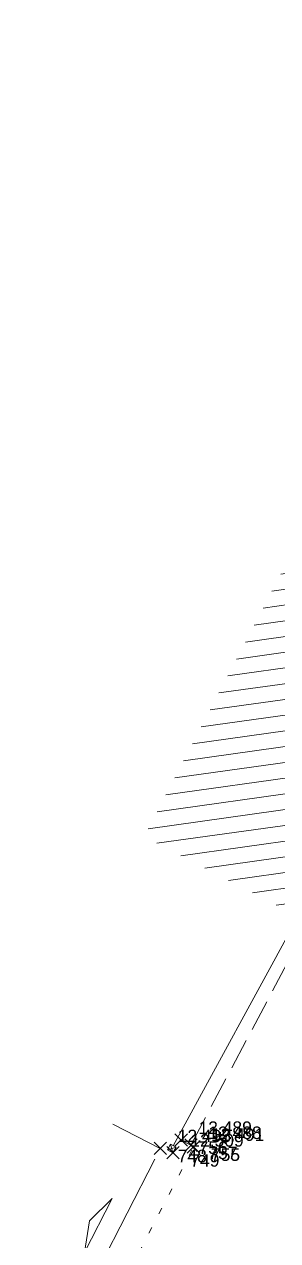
# Model space of a CAD drawing. Header units: metres. Extents: x 1223562 to 1223801, y 7191360 to 7191620.
# Drawn here: x 1223753.66 to 1223757.72, y 7191540.15 to 7191559.66 of the extents above; entities that cross this region are included whole.
import ezdxf

# ---------------------------------------------------------------- set-up
doc = ezdxf.new("R2010")
doc.units = ezdxf.units.M
doc.header["$PDMODE"] = 3
doc.header["$PDSIZE"] = 0.1
for name, pattern in [('LL_0821', [0.7, 0.5, -0.2]), ('LL_0824', [0.35, 0.1, -0.25]), ('Socle_Continu', [2.5, 2.5, 0])]:
    doc.linetypes.add(name, pattern=pattern)
for name, color, linetype, lineweight in [('BATIH_SCS', 201, 'Socle_Continu', 13), ('CLOTU_SCS', 212, 'Socle_Continu', 13), ('SIGTA_SCI', 7, 'Socle_Continu', 13), ('SIGTM_SCI', 1, 'Socle_Continu', 13), ('SIGTO_SCI', 255, 'Socle_Continu', 13), ('VOIRI_SCS', 7, 'Socle_Continu', 13)]:
    doc.layers.add(name, color=color, linetype=linetype, lineweight=lineweight)
doc.styles.get("Standard").update_dxf_attribs({"font": 'arial.ttf'})
doc.styles.add('Style_1', font='WINGDNG2.TTF')
doc.linetypes.add('SL_1143', pattern='A,0.5,0,["¢",Style_1,S=0.1,R=0,X=0.2,Y=-0.065],0.5', length=1)

# ---------------------------------------------------------------- blocks, each defined once
blk = doc.blocks.new('YP_1521')
at = {"layer": 'SIGTO_SCI', "color": 7, "linetype": 'Socle_Continu'}
blk.add_point((0, 0), dxfattribs=at)
at = {"layer": 'SIGTA_SCI', "linetype": 'Socle_Continu'}
blk.add_attdef('ALT', (0.278, 0.099), '', height=0.2, dxfattribs=at)
at = {"layer": 'SIGTA_SCI', "linetype": 'Socle_Continu', "flags": 9}
blk.add_attdef('CALQUE_ALT', (1.69, -1.18), '', height=0.2, dxfattribs=at)
at = {"layer": 'SIGTM_SCI', "linetype": 'Socle_Continu'}
blk.add_attdef('MAT', (0.278, -0.223), '', height=0.2, dxfattribs=at)
at = {"layer": 'SIGTM_SCI', "linetype": 'Socle_Continu', "flags": 9}
blk.add_attdef('CALQUE_MAT', (1.69, -1.501), '', height=0.2, dxfattribs=at)
at = {"layer": 'SIGTO_SCI', "linetype": 'Socle_Continu', "flags": 9}
for tag, p in [('ID', (1.69, 0.105)), ('NATURE', (1.69, -0.216)), ('FAMILLE', (1.69, -0.538)), ('CALQUE', (1.69, -0.859)), ('PCRS', (1.69, -1.823))]:
    blk.add_attdef(tag, p, '', height=0.2, dxfattribs=at)
blk = doc.blocks.new('SP_1161')
at = {"layer": 'CLOTU_SCS', "linetype": 'Socle_Continu'}
for p, q in [((0, 0), (0, 0.2745)), ((1, 0.2745), (1, 0)), ((0.5, 0.1545), (0.3438, 0.103)), ((0.6563, 0.103), (0.5, 0.1545)), ((0.3438, 0.103), (0.6563, 0.103)), ((0.0625, 0), (0.9375, 0))]:
    blk.add_line(p, q, dxfattribs=at)
at = {"layer": 'CLOTU_SCS', "linetype": 'Socle_Continu', "flags": 9}
for tag, p in [('ID', (1.3598, 0.3853)), ('NATURE', (1.3598, 0.0641)), ('FAMILLE', (1.3598, -0.2572)), ('CALQUE', (1.3598, -0.5785)), ('PCRS', (1.3598, -0.8998))]:
    blk.add_attdef(tag, p, '', height=0.2, dxfattribs=at)
blk = doc.blocks.new('SP_1162')
at = {"layer": 'CLOTU_SCS', "linetype": 'Socle_Continu'}
for p, q in [((0, 0), (0.45, 0.45)), ((0, 0.45), (0.45, 0))]:
    blk.add_line(p, q, dxfattribs=at)
at = {"layer": 'CLOTU_SCS', "linetype": 'Socle_Continu', "flags": 128}
blk.add_lwpolyline([(0.45, 0), (0, 0), (0, 0.45), (0.45, 0.45)], close=True, dxfattribs=at)
at = {"layer": 'CLOTU_SCS', "linetype": 'Socle_Continu', "flags": 9}
for tag, p in [('NATURE', (1.089, -0.022)), ('ID', (1.089, 0.299)), ('CALQUE', (1.089, -0.665)), ('FAMILLE', (1.089, -0.344)), ('PCRS', (1.089, -0.986))]:
    blk.add_attdef(tag, p, '', height=0.2, dxfattribs=at)

msp = doc.modelspace()

# ---------------------------------------------------------------- hatches: boundary and pattern name
at = {"layer": 'BATIH_SCS', "linetype": 'Socle_Continu'}
h = msp.add_hatch(dxfattribs=at)
h.set_pattern_fill('RL_1107', color=256, angle=323, pattern_type=2)
h.set_pattern_definition([(8, (0, 0), (-0.03479327524, 0.247567017185), [])])
h.paths.add_polyline_path([(1223763.477, 7191557.008), (1223763.455, 7191560.08), (1223763.465, 7191560.092), (1223762.88, 7191562.989), (1223762.806, 7191562.959), (1223762.711, 7191563.201), (1223761.529, 7191566.205), (1223761.527, 7191566.205), (1223761.313, 7191566.749), (1223760.479, 7191568.876), (1223760.348, 7191568.825), (1223760.301, 7191568.943), (1223760.37, 7191568.971), (1223759.258, 7191571.756), (1223758.662, 7191573.248), (1223757.164, 7191577.027), (1223757.018, 7191576.994), (1223756.916, 7191577.263), (1223753.872, 7191576.059), (1223758.669, 7191564.941), (1223758.785, 7191564.986), (1223759.919, 7191562.103), (1223760.082, 7191561.688), (1223760.457, 7191559.831), (1223760.475, 7191557.266), (1223760.452, 7191557.141), (1223760.061, 7191555.441), (1223759.978, 7191555.22), (1223758.015, 7191551.635), (1223758.144, 7191551.568), (1223755.578, 7191546.63), (1223758.239, 7191545.247), (1223761.321, 7191551.174), (1223761.627, 7191551.765), (1223761.663, 7191551.747), (1223761.721, 7191551.858), (1223762.167, 7191552.716), (1223762.225, 7191552.827), (1223762.118, 7191552.882), (1223762.471, 7191553.526), (1223762.536, 7191553.501), (1223762.65, 7191553.804), (1223762.757, 7191553.779), (1223763.392, 7191556.539)])
h.paths.add_polyline_path([(1223761.791, 7191552.366), (1223761.895, 7191552.38), (1223761.84, 7191552.273)], flags=16)

# ---------------------------------------------------------------- linework, layer by layer
at = {"layer": 'CLOTU_SCS', "linetype": 'SL_1143'}
msp.add_polyline3d([(1223758.044, 7191545.348, 12.648), (1223756.045, 7191541.672, 12.496)], dxfattribs=at)
at = {"layer": 'VOIRI_SCS', "linetype": 'LL_0821'}
msp.add_polyline3d([(1223756.171, 7191541.764, 12.489), (1223756.328, 7191541.682, 12.488), (1223758.217, 7191545.264, 12.648)], dxfattribs=at)
at = {"layer": 'VOIRI_SCS', "linetype": 'LL_0824'}
msp.add_polyline3d([(1223754.852, 7191538.716, 12.427), (1223756.37, 7191541.652, 12.491), (1223756.328, 7191541.682, 12.488)], dxfattribs=at)

# ---------------------------------------------------------------- block references
at = {"layer": 'CLOTU_SCS', "linetype": 'Socle_Continu', "xscale": 3.107380396113951, "yscale": 3.107380396113951, "rotation": 62.84222418736989}
msp.add_blockref('SP_1161', (1223754.419, 7191538.866, 12.497), dxfattribs=at)
at = {"layer": 'CLOTU_SCS', "linetype": 'Socle_Continu', "xscale": 0.222221713670202, "yscale": 0.222221713670202, "zscale": 0.222221713670202, "rotation": 60.69348609867009}
msp.add_blockref('SP_1162', (1223756.04, 7191541.56, 12.509), dxfattribs=at)
at = {"layer": 'SIGTO_SCI', "linetype": 'Socle_Continu'}
for p, values in [((1223755.838, 7191541.631, 12.495), {'ALT': '12.495', 'MAT': '748'}), ((1223756.171, 7191541.764, 12.489), {'ALT': '12.489', 'MAT': '756'}), ((1223756.328, 7191541.682, 12.488), {'ALT': '12.488', 'MAT': '757'}), ((1223756.37, 7191541.652, 12.491), {'ALT': '12.491', 'MAT': '755'}), ((1223756.04, 7191541.56, 12.509), {'ALT': '12.509', 'MAT': '749'})]:
    msp.add_blockref('YP_1521', p, dxfattribs=at).add_auto_attribs(values)

doc.saveas('drawing.dxf')
